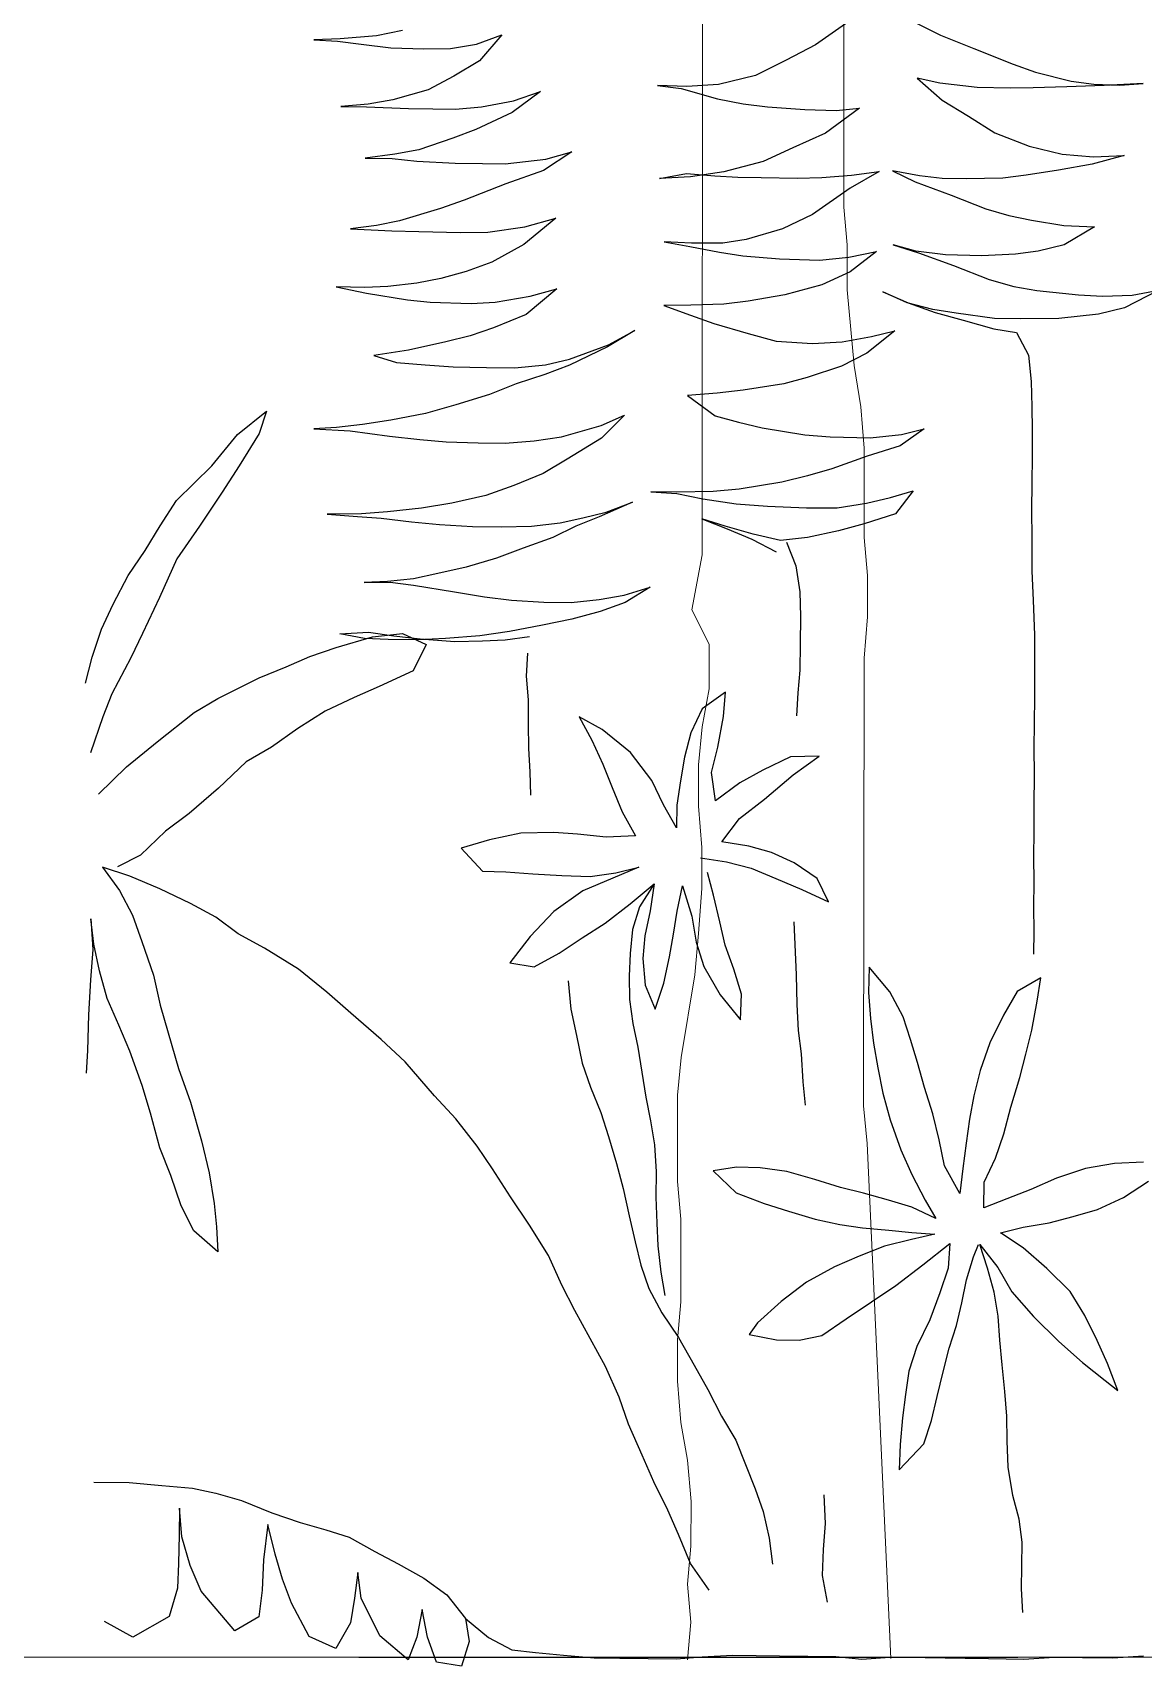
# Model space of a CAD drawing. Header units: metres. Extents: x -58 to 722, y -1100 to 345.
# Drawn here: x 240.898 to 241.2141, y -500.688 to -500.2228 of the extents above; entities that cross this region are included whole.
import ezdxf

# ---------------------------------------------------------------- set-up
doc = ezdxf.new("R2010")
doc.units = ezdxf.units.M
doc.header["$MEASUREMENT"] = 0
doc.linetypes.add('HIDDEN2', pattern=[0.1875, 0.125, -0.0625])
doc.layers.add('FSR_ARQ_005VEGETACION', color=64, linetype='Continuous')
doc.layers.add('FSR_ARQ_007PROYECCIONES', color=200, linetype='HIDDEN2')
doc.layers.add('FSR_ARQ_006ARBOLES', color=74, linetype='Continuous', lineweight=0)
doc.layers.add('muro bajo', color=33, linetype='Continuous', lineweight=9)

# ---------------------------------------------------------------- blocks, each defined once
blk = doc.blocks.new('arbustos 01')
at = {"layer": 'FSR_ARQ_005VEGETACION', "color": 103}
for p, q in [((189.04149, -31.5664), (189.03096, -31.57378)), ((189.0598, -31.56528), (189.0705, -31.57073)), ((188.88069, -31.57191), (188.87231, -31.57214)), ((188.87231, -31.57214), (188.87983, -31.57258)), ((188.87983, -31.57258), (188.88734, -31.57354)), ((188.89216, -31.57087), (188.88069, -31.57191)), ((188.88734, -31.57354), (188.89673, -31.57469)), ((188.90039, -31.56927), (188.89216, -31.57087)), ((188.91553, -31.57495), (188.92376, -31.57352)), ((188.92376, -31.57352), (188.93184, -31.57055)), ((188.93184, -31.57055), (188.92471, -31.57884)), ((189.03096, -31.57378), (189.02166, -31.57861)), ((189.0705, -31.57073), (189.08104, -31.57497)), ((188.89673, -31.57469), (188.90715, -31.57501)), ((188.90715, -31.57501), (188.91553, -31.57495)), ((188.92471, -31.57884), (188.91661, -31.58368)), ((189.02166, -31.57861), (189.01202, -31.58344)), ((189.08104, -31.57497), (189.09346, -31.57993)), ((188.91661, -31.58368), (188.90852, -31.58802)), ((189.01202, -31.58344), (189.00036, -31.58636)), ((189.07029, -31.58594), (189.06313, -31.58431)), ((189.06313, -31.58431), (189.07108, -31.59125)), ((189.09346, -31.57993), (189.1006, -31.58242)), ((189.1006, -31.58242), (189.11185, -31.58531)), ((188.90852, -31.58802), (188.89736, -31.59112)), ((188.94407, -31.5885), (188.93509, -31.59522)), ((188.93549, -31.59146), (188.94407, -31.5885)), ((188.99026, -31.58691), (188.98103, -31.58661)), ((188.98103, -31.58661), (188.98854, -31.58757)), ((188.98854, -31.58757), (188.99995, -31.5908)), ((189.00036, -31.58636), (188.99026, -31.58691)), ((189.08207, -31.5873), (189.07029, -31.58594)), ((189.0925, -31.58744), (189.08207, -31.5873)), ((189.09985, -31.58737), (189.0925, -31.58744)), ((189.11046, -31.587), (189.09985, -31.58737)), ((189.12226, -31.58665), (189.11046, -31.587)), ((189.11185, -31.58531), (189.11902, -31.58626)), ((189.11902, -31.58626), (189.12722, -31.58654)), ((189.13458, -31.58596), (189.12226, -31.58665)), ((189.12722, -31.58654), (189.13458, -31.58596)), ((188.88948, -31.59255), (188.88092, -31.59329)), ((188.88092, -31.59329), (188.88895, -31.5934)), ((188.88895, -31.5934), (188.90228, -31.59392)), ((188.89736, -31.59112), (188.88948, -31.59255)), ((188.90228, -31.59392), (188.90997, -31.59402)), ((188.90997, -31.59402), (188.91715, -31.59412)), ((188.91715, -31.59412), (188.92537, -31.59338)), ((188.92537, -31.59338), (188.93549, -31.59146)), ((188.99995, -31.5908), (189.00814, -31.59245)), ((189.00814, -31.59245), (189.01582, -31.59341)), ((189.01582, -31.59341), (189.02761, -31.59425)), ((189.02761, -31.59425), (189.03752, -31.59456)), ((189.04488, -31.5938), (189.03417, -31.6017)), ((189.03752, -31.59456), (189.04488, -31.5938)), ((189.07108, -31.59125), (189.07939, -31.59632)), ((188.93509, -31.59522), (188.92356, -31.60054)), ((189.07939, -31.59632), (189.08769, -31.60157)), ((188.91634, -31.60334), (188.90552, -31.60696)), ((188.92356, -31.60054), (188.91634, -31.60334)), ((189.03417, -31.6017), (189.02385, -31.60634)), ((189.08769, -31.60157), (189.09858, -31.60582)), ((188.89798, -31.60839), (188.88856, -31.60963)), ((188.88856, -31.60963), (188.89711, -31.60975)), ((188.89711, -31.60975), (188.90496, -31.61054)), ((188.90552, -31.60696), (188.89798, -31.60839)), ((188.93282, -31.61143), (188.94566, -31.6099)), ((188.9539, -31.60762), (188.94493, -31.61348)), ((188.94566, -31.6099), (188.9539, -31.60762)), ((189.02385, -31.60634), (189.01439, -31.61066)), ((189.09858, -31.60582), (189.10897, -31.60835)), ((189.10897, -31.60835), (189.11888, -31.60917)), ((189.12863, -31.60879), (189.1185, -31.61156)), ((189.11888, -31.60917), (189.12863, -31.60879)), ((188.90496, -31.61054), (188.91709, -31.61122)), ((188.91709, -31.61122), (188.92564, -31.61134)), ((188.92564, -31.61134), (188.93282, -31.61143)), ((188.94493, -31.61348), (188.93308, -31.61776)), ((188.98166, -31.61603), (188.99023, -31.61443)), ((188.99023, -31.61443), (188.99911, -31.61524)), ((189.00203, -31.61391), (188.99141, -31.61548)), ((188.99911, -31.61524), (189.00646, -31.61568)), ((189.01439, -31.61066), (189.00203, -31.61391)), ((189.03296, -31.6157), (189.04237, -31.61497)), ((189.05111, -31.61389), (189.04197, -31.61907)), ((189.04237, -31.61497), (189.05111, -31.61389)), ((189.06391, -31.61526), (189.05538, -31.61361)), ((189.05538, -31.61361), (189.06252, -31.61713)), ((189.07108, -31.61605), (189.06391, -31.61526)), ((189.0976, -31.61504), (189.09023, -31.61596)), ((189.10788, -31.61347), (189.0976, -31.61504)), ((189.1185, -31.61156), (189.10788, -31.61347)), ((188.93308, -31.61776), (188.91984, -31.62288)), ((188.99141, -31.61548), (188.98166, -31.61603)), ((189.00646, -31.61568), (189.01381, -31.61578)), ((189.01381, -31.61578), (189.02526, -31.61594)), ((189.02526, -31.61594), (189.03296, -31.6157)), ((189.04197, -31.61907), (189.03006, -31.62746)), ((189.06252, -31.61713), (189.07392, -31.62138)), ((189.0786, -31.61615), (189.07108, -31.61605)), ((189.09023, -31.61596), (189.0786, -31.61615)), ((188.91245, -31.62552), (188.89941, -31.62944)), ((188.91984, -31.62288), (188.91245, -31.62552)), ((189.07392, -31.62138), (189.0848, -31.62564)), ((189.0848, -31.62564), (189.09212, -31.62779)), ((188.8922, -31.63089), (188.88398, -31.63197)), ((188.89941, -31.62944), (188.8922, -31.63089)), ((188.94883, -31.62858), (188.9388, -31.63699)), ((188.93905, -31.63135), (188.94883, -31.62858)), ((189.03006, -31.62746), (189.0206, -31.63195)), ((189.09212, -31.62779), (189.09929, -31.62925)), ((189.09929, -31.62925), (189.10952, -31.63093)), ((189.10952, -31.63093), (189.11926, -31.6314)), ((188.88398, -31.63197), (188.89697, -31.63266)), ((188.89697, -31.63266), (188.90552, -31.63278)), ((188.90552, -31.63278), (188.91868, -31.63313)), ((188.91868, -31.63313), (188.9274, -31.63307)), ((188.9274, -31.63307), (188.93905, -31.63135)), ((188.99181, -31.63651), (188.9831, -31.63605)), ((188.9831, -31.63605), (188.99128, -31.63753)), ((189.00909, -31.63538), (189.00173, -31.63648)), ((189.0206, -31.63195), (189.00909, -31.63538)), ((189.11926, -31.6314), (189.10961, -31.63709)), ((188.9388, -31.63699), (188.92864, -31.64249)), ((188.99128, -31.63753), (189.00066, -31.63937)), ((189.00173, -31.63648), (188.99181, -31.63651)), ((189.00066, -31.63937), (189.008, -31.64049)), ((189.008, -31.64049), (189.01961, -31.64151)), ((189.03226, -31.64185), (189.04151, -31.64095)), ((189.04151, -31.64095), (189.05025, -31.63919)), ((189.05025, -31.63919), (189.04196, -31.64557)), ((189.06273, -31.63901), (189.05558, -31.63704)), ((189.05558, -31.63704), (189.06358, -31.63954)), ((189.07212, -31.64017), (189.06273, -31.63901)), ((189.06358, -31.63954), (189.07464, -31.64362)), ((189.08357, -31.64049), (189.07212, -31.64017)), ((189.09418, -31.63995), (189.08357, -31.64049)), ((189.10138, -31.63903), (189.09418, -31.63995)), ((189.10961, -31.63709), (189.10138, -31.63903)), ((188.92056, -31.64546), (188.91249, -31.64775)), ((188.92864, -31.64249), (188.92056, -31.64546)), ((189.01961, -31.64151), (189.03226, -31.64185)), ((189.04196, -31.64557), (189.03301, -31.64973)), ((189.07464, -31.64362), (189.08586, -31.64805)), ((188.88852, -31.6505), (188.87946, -31.65038)), ((188.87946, -31.65038), (188.88901, -31.65239)), ((188.8957, -31.65025), (188.88852, -31.6505)), ((188.90495, -31.64918), (188.8957, -31.65025)), ((188.91249, -31.64775), (188.90495, -31.64918)), ((188.94921, -31.65098), (188.93953, -31.65906)), ((188.9408, -31.65326), (188.94921, -31.65098)), ((189.03301, -31.64973), (189.02134, -31.65282)), ((189.08586, -31.64805), (189.0937, -31.65021)), ((189.0937, -31.65021), (189.10103, -31.6515)), ((189.10103, -31.6515), (189.11418, -31.65288)), ((189.13951, -31.65134), (189.12866, -31.65701)), ((189.13111, -31.65294), (189.13951, -31.65134)), ((188.88901, -31.65239), (188.90197, -31.65444)), ((188.90197, -31.65444), (188.90914, -31.65522)), ((188.90914, -31.65522), (188.92213, -31.65557)), ((188.92213, -31.65557), (188.92966, -31.65516)), ((188.92966, -31.65516), (188.9408, -31.65326)), ((188.99154, -31.65617), (188.98299, -31.65623)), ((188.98299, -31.65623), (188.9915, -31.65925)), ((189.00198, -31.6558), (188.99154, -31.65617)), ((189.00968, -31.65488), (189.00198, -31.6558)), ((189.02134, -31.65282), (189.00968, -31.65488)), ((189.05995, -31.65539), (189.0523, -31.65187)), ((189.0523, -31.65187), (189.06029, -31.6554)), ((189.06812, -31.65755), (189.05995, -31.65539)), ((189.06029, -31.6554), (189.0688, -31.65842)), ((189.11418, -31.65288), (189.1217, -31.65332)), ((189.1217, -31.65332), (189.13111, -31.65294)), ((188.93953, -31.65906), (188.92921, -31.66336)), ((188.9915, -31.65925), (188.99882, -31.66191)), ((188.99882, -31.66191), (189.00972, -31.66514)), ((189.07546, -31.65868), (189.06812, -31.65755)), ((189.0688, -31.65842), (189.07765, -31.66093)), ((189.08758, -31.66038), (189.07546, -31.65868)), ((189.07765, -31.66093), (189.08736, -31.66363)), ((189.09595, -31.6605), (189.08758, -31.66038)), ((189.10793, -31.66032), (189.09595, -31.6605)), ((189.12043, -31.65895), (189.10793, -31.66032)), ((189.12866, -31.65701), (189.12043, -31.65895)), ((188.92182, -31.66583), (188.9141, -31.66777)), ((188.92921, -31.66336), (188.92182, -31.66583)), ((188.97382, -31.66414), (188.9652, -31.66932)), ((188.96556, -31.66864), (188.97382, -31.66414)), ((189.00972, -31.66514), (189.01858, -31.66748)), ((189.03943, -31.66777), (189.04869, -31.66601)), ((189.05606, -31.66423), (189.04725, -31.67129)), ((189.04869, -31.66601), (189.05606, -31.66423)), ((189.08736, -31.66363), (189.09453, -31.66475)), ((189.09453, -31.66475), (189.09836, -31.67199)), ((188.90227, -31.67035), (188.8913, -31.67208)), ((188.8913, -31.67208), (188.89846, -31.67423)), ((188.9141, -31.66777), (188.90227, -31.67035)), ((188.9652, -31.66932), (188.95316, -31.67514)), ((188.95318, -31.67326), (188.96556, -31.66864)), ((189.01858, -31.66748), (189.03002, -31.66832)), ((189.03002, -31.66832), (189.03943, -31.66777)), ((189.04725, -31.67129), (189.03916, -31.67546)), ((189.09836, -31.67199), (189.09916, -31.68029)), ((188.89846, -31.67423), (188.90751, -31.67504)), ((188.90751, -31.67504), (188.91639, -31.67567)), ((188.91639, -31.67567), (188.92699, -31.67581)), ((188.92699, -31.67581), (188.93588, -31.67593)), ((188.93588, -31.67593), (188.94564, -31.67504)), ((188.95316, -31.67514), (188.94542, -31.67812)), ((188.94564, -31.67504), (188.95318, -31.67326)), ((189.03916, -31.67546), (189.02834, -31.67907)), ((188.93632, -31.68107), (188.9279, -31.68437)), ((188.94542, -31.67812), (188.93632, -31.68107)), ((189.02096, -31.68102), (189.00811, -31.68307)), ((189.02834, -31.67907), (189.02096, -31.68102)), ((189.09916, -31.68029), (189.0994, -31.68827)), ((188.91725, -31.68765), (188.90764, -31.69043)), ((188.9279, -31.68437), (188.91725, -31.68765)), ((188.99989, -31.68398), (188.99047, -31.68471)), ((188.99047, -31.68471), (188.99928, -31.69116)), ((189.00811, -31.68307), (188.99989, -31.68398)), ((188.84822, -31.69704), (188.85738, -31.68964)), ((188.85738, -31.68964), (188.85506, -31.69679)), ((188.89667, -31.6925), (188.88776, -31.69392)), ((188.90764, -31.69043), (188.89667, -31.6925)), ((188.96316, -31.69426), (188.97055, -31.69094)), ((188.97055, -31.69094), (188.96327, -31.69819)), ((188.99928, -31.69116), (189.0066, -31.69314)), ((189.0994, -31.68827), (189.09948, -31.69554)), ((188.95063, -31.69785), (188.96316, -31.69426)), ((189.0066, -31.69314), (189.0141, -31.69495)), ((189.0141, -31.69495), (189.02758, -31.69718)), ((189.02758, -31.69718), (189.0356, -31.69781)), ((189.0356, -31.69781), (189.04825, -31.69815)), ((189.04825, -31.69815), (189.05818, -31.69709)), ((189.06539, -31.6953), (189.05779, -31.70067)), ((189.05818, -31.69709), (189.06539, -31.6953)), ((189.09948, -31.69554), (189.09954, -31.70388)), ((188.96327, -31.69819), (188.95241, -31.70488)), ((189.05779, -31.70067), (189.04732, -31.70395)), ((189.03615, -31.7079), (189.02843, -31.71019)), ((189.04732, -31.70395), (189.03615, -31.7079)), ((189.09954, -31.70388), (189.09943, -31.71256)), ((189.02036, -31.71213), (189.00683, -31.71434)), ((189.02843, -31.71019), (189.02036, -31.71213)), ((189.09943, -31.71256), (189.09931, -31.7209)), ((188.97309, -31.7185), (188.96259, -31.72315)), ((188.96484, -31.72164), (188.97309, -31.7185)), ((188.98715, -31.71527), (188.97894, -31.71516)), ((188.97894, -31.71516), (188.98714, -31.71578)), ((188.98714, -31.71578), (188.99533, -31.71743)), ((188.99861, -31.71509), (188.98715, -31.71527)), ((188.99533, -31.71743), (189.00591, -31.71895)), ((189.00683, -31.71434), (188.99861, -31.71509)), ((189.03786, -31.72024), (189.04712, -31.71882)), ((189.04712, -31.71882), (189.05466, -31.71704)), ((189.05466, -31.71704), (189.06187, -31.71492)), ((189.06187, -31.71492), (189.0563, -31.7222)), ((188.95026, -31.72503), (188.95746, -31.72342)), ((188.96259, -31.72315), (188.9552, -31.72612)), ((188.95746, -31.72342), (188.96484, -31.72164)), ((189.00239, -31.72608), (188.99507, -31.72376)), ((188.99507, -31.72376), (189.00306, -31.72694)), ((189.00591, -31.71895), (189.01581, -31.71976)), ((189.01581, -31.71976), (189.02812, -31.72027)), ((189.02812, -31.72027), (189.03786, -31.72024)), ((189.0563, -31.7222), (189.04634, -31.72531)), ((189.09931, -31.7209), (189.09937, -31.72994)), ((189.01125, -31.72859), (189.00239, -31.72608)), ((189.00306, -31.72694), (189.01089, -31.73013)), ((189.01994, -31.73059), (189.01125, -31.72859)), ((189.03828, -31.72759), (189.0285, -31.72968)), ((189.04634, -31.72531), (189.03828, -31.72759)), ((189.0285, -31.72968), (189.01994, -31.73059))]:
    blk.add_line(p, q, dxfattribs=at)
at = {"layer": 'FSR_ARQ_005VEGETACION', "color": 104}
for p, q in [((188.84005, -31.70702), (188.84822, -31.69704)), ((188.85506, -31.69679), (188.84877, -31.70696)), ((188.87954, -31.69483), (188.87235, -31.69525)), ((188.87235, -31.69525), (188.8838, -31.69592)), ((188.88776, -31.69392), (188.87954, -31.69483)), ((188.8838, -31.69592), (188.89626, -31.69762)), ((188.89626, -31.69762), (188.90582, -31.69861)), ((188.94206, -31.6991), (188.95063, -31.69785)), ((188.90582, -31.69861), (188.91419, -31.69941)), ((188.91419, -31.69941), (188.92427, -31.69971)), ((188.92427, -31.69971), (188.93282, -31.69983)), ((188.93282, -31.69983), (188.94206, -31.6991)), ((188.82896, -31.71798), (188.84005, -31.70702)), ((188.84877, -31.70696), (188.84335, -31.71527)), ((188.95241, -31.70488), (188.94483, -31.7094)), ((188.93554, -31.7132), (188.92678, -31.71633)), ((188.94483, -31.7094), (188.93554, -31.7132)), ((188.82372, -31.72595), (188.82896, -31.71798)), ((188.84335, -31.71527), (188.8362, -31.72612)), ((188.91597, -31.71875), (188.90638, -31.72033)), ((188.92678, -31.71633), (188.91597, -31.71875)), ((188.88737, -31.72212), (188.8766, -31.72232)), ((188.8766, -31.72232), (188.88617, -31.72296)), ((188.88617, -31.72296), (188.89368, -31.72358)), ((188.89559, -31.72155), (188.88737, -31.72212)), ((188.89368, -31.72358), (188.90324, -31.72473)), ((188.90638, -31.72033), (188.89559, -31.72155)), ((188.819, -31.73375), (188.82372, -31.72595)), ((188.8362, -31.72612), (188.82905, -31.73645)), ((188.90324, -31.72473), (188.91212, -31.72554)), ((188.91212, -31.72554), (188.92254, -31.72619)), ((188.92254, -31.72619), (188.9316, -31.72632)), ((188.9316, -31.72632), (188.94118, -31.7261)), ((188.94118, -31.7261), (188.95026, -31.72503)), ((188.9552, -31.72612), (188.94797, -31.72962)), ((188.81359, -31.74171), (188.819, -31.73375)), ((188.93852, -31.73308), (188.9301, -31.73621)), ((188.94797, -31.72962), (188.93852, -31.73308)), ((189.01089, -31.73013), (189.01853, -31.73416)), ((189.02177, -31.73118), (189.02479, -31.73859)), ((189.09937, -31.72994), (189.09941, -31.74022)), ((188.82905, -31.73645), (188.82358, -31.74868)), ((188.92049, -31.73899), (188.91157, -31.74109)), ((188.9301, -31.73621), (188.92049, -31.73899)), ((189.02479, -31.73859), (189.02605, -31.74682)), ((188.80885, -31.75071), (188.81359, -31.74171)), ((188.89563, -31.74361), (188.88828, -31.74385)), ((188.88828, -31.74385), (188.89648, -31.74379)), ((188.90385, -31.74269), (188.89563, -31.74361)), ((188.89648, -31.74379), (188.90382, -31.74475)), ((188.91157, -31.74109), (188.90385, -31.74269)), ((189.09941, -31.74022), (189.09981, -31.74963)), ((188.82358, -31.74868), (188.81813, -31.76007)), ((188.90382, -31.74475), (188.91679, -31.7468)), ((188.91679, -31.7468), (188.92634, -31.74847)), ((188.92634, -31.74847), (188.93488, -31.74944)), ((188.93488, -31.74944), (188.94513, -31.75009)), ((188.95368, -31.75021), (188.96258, -31.74931)), ((188.96258, -31.74931), (188.97046, -31.74787)), ((188.97046, -31.74787), (188.9787, -31.74542)), ((188.9787, -31.74542), (188.97077, -31.75027)), ((189.02605, -31.74682), (189.02628, -31.75469)), ((189.09981, -31.74963), (189.10019, -31.76045)), ((188.80515, -31.75869), (188.80885, -31.75071)), ((188.94513, -31.75009), (188.95368, -31.75021)), ((188.96287, -31.75307), (188.95395, -31.75551)), ((188.97077, -31.75027), (188.96287, -31.75307)), ((189.02628, -31.75469), (189.02616, -31.7634)), ((188.80229, -31.76755), (188.80515, -31.75869)), ((188.81813, -31.76007), (188.81443, -31.76771)), ((188.88053, -31.76016), (188.8896, -31.7596)), ((188.88838, -31.76163), (188.88053, -31.76016)), ((188.8896, -31.7596), (188.89762, -31.76073)), ((188.89095, -31.76105), (188.90037, -31.75999)), ((188.90037, -31.75999), (188.90784, -31.76351)), ((188.93423, -31.75935), (188.92481, -31.76076)), ((188.94469, -31.75744), (188.93423, -31.75935)), ((188.95395, -31.75551), (188.94469, -31.75744)), ((188.87103, -31.76728), (188.87945, -31.76449)), ((188.87945, -31.76449), (188.89095, -31.76105)), ((188.8959, -31.76191), (188.88838, -31.76163)), ((188.90547, -31.76204), (188.8959, -31.76191)), ((188.89762, -31.76073), (188.90599, -31.7617)), ((188.90784, -31.76351), (188.9038, -31.77183)), ((188.91402, -31.76164), (188.90547, -31.76204)), ((188.90599, -31.7617), (188.91692, -31.76254)), ((188.92481, -31.76076), (188.91402, -31.76164)), ((188.91692, -31.76254), (188.92564, -31.76231)), ((188.92564, -31.76231), (188.93283, -31.76207)), ((188.93283, -31.76207), (188.94054, -31.76098)), ((189.02616, -31.7634), (189.02605, -31.77161)), ((189.10019, -31.76045), (189.10026, -31.76896)), ((188.80013, -31.77572), (188.80229, -31.76755)), ((188.81443, -31.76771), (188.80846, -31.77908)), ((188.86363, -31.7706), (188.87103, -31.76728)), ((188.93994, -31.76625), (188.93951, -31.77351)), ((189.10026, -31.76896), (189.10028, -31.77995)), ((188.84196, -31.78057), (188.85504, -31.77407)), ((188.85504, -31.77407), (188.86363, -31.7706)), ((188.9038, -31.77183), (188.89296, -31.77681)), ((188.93951, -31.77351), (188.94009, -31.78104)), ((189.02605, -31.77161), (189.02544, -31.77878)), ((188.80846, -31.77908), (188.80563, -31.7864)), ((188.83454, -31.78508), (188.84196, -31.78057)), ((188.88505, -31.7803), (188.87593, -31.78462)), ((188.89296, -31.77681), (188.88505, -31.7803)), ((189.00253, -31.77864), (188.99511, -31.78384)), ((189.00192, -31.78633), (189.00253, -31.77864)), ((189.02544, -31.77878), (189.025, -31.78613)), ((189.10028, -31.77995), (189.10017, -31.78864)), ((188.82279, -31.79433), (188.83454, -31.78508)), ((188.87593, -31.78462), (188.8673, -31.79014)), ((188.94009, -31.78104), (188.94016, -31.78857)), ((188.99511, -31.78384), (188.99159, -31.79149)), ((188.80563, -31.7864), (188.80171, -31.7978)), ((188.8673, -31.79014), (188.85901, -31.79601)), ((188.94016, -31.78857), (188.94023, -31.79643)), ((188.96356, -31.79042), (188.95626, -31.78639)), ((188.95626, -31.78639), (188.96027, -31.7938)), ((188.97252, -31.79773), (188.96356, -31.79042)), ((189.00007, -31.79605), (189.00192, -31.78633)), ((189.10017, -31.78864), (189.10006, -31.79626)), ((188.81311, -31.80223), (188.82279, -31.79433)), ((188.85901, -31.79601), (188.85091, -31.80069)), ((188.96027, -31.7938), (188.96375, -31.80137)), ((188.99159, -31.79149), (188.9896, -31.79916)), ((188.99808, -31.80406), (189.00007, -31.79605)), ((189.10006, -31.79626), (189.10012, -31.80477)), ((188.85091, -31.80069), (188.84225, -31.80895)), ((188.94023, -31.79643), (188.94064, -31.80379)), ((188.96375, -31.80137), (188.96673, -31.80876)), ((188.97924, -31.80654), (188.97252, -31.79773)), ((188.9896, -31.79916), (188.9883, -31.80666)), ((189.02311, -31.7991), (189.01434, -31.80325)), ((189.03218, -31.79888), (189.02311, -31.7991)), ((189.02389, -31.80475), (189.03218, -31.79888)), ((188.80427, -31.81083), (188.81311, -31.80223)), ((188.94064, -31.80379), (188.94088, -31.81115)), ((188.9829, -31.81428), (188.97924, -31.80654)), ((188.9883, -31.80666), (188.98717, -31.81434)), ((188.99933, -31.81297), (188.99808, -31.80406)), ((189.01434, -31.80325), (189.0071, -31.80726)), ((189.0149, -31.81249), (189.02389, -31.80475)), ((189.10012, -31.80477), (189.09999, -31.81434)), ((188.84225, -31.80895), (188.83291, -31.81703)), ((188.96673, -31.80876), (188.96987, -31.8165)), ((189.0071, -31.80726), (188.99933, -31.81297)), ((188.83291, -31.81703), (188.82548, -31.82257)), ((188.96987, -31.8165), (188.97405, -31.82408)), ((188.98708, -31.82152), (188.9829, -31.81428)), ((188.98717, -31.81434), (188.98708, -31.82152)), ((189.00695, -31.81854), (189.0149, -31.81249)), ((189.09999, -31.81434), (189.10006, -31.82268)), ((189.00138, -31.82599), (189.00695, -31.81854)), ((188.82548, -31.82257), (188.81752, -31.83016)), ((188.92786, -31.82533), (188.91894, -31.82795)), ((188.93781, -31.82324), (188.92786, -31.82533)), ((188.94824, -31.82304), (188.93781, -31.82324)), ((188.95576, -31.82349), (188.94824, -31.82304)), ((188.96481, -31.82447), (188.95576, -31.82349)), ((188.97405, -31.82408), (188.96481, -31.82447)), ((189.00991, -31.8273), (189.00138, -31.82599)), ((189.01706, -31.82928), (189.00991, -31.8273)), ((189.10006, -31.82268), (189.09995, -31.83065)), ((188.81752, -31.83016), (188.81028, -31.83382)), ((188.91894, -31.82795), (188.92568, -31.83522)), ((188.99464, -31.83103), (189.00283, -31.83233)), ((189.00283, -31.83233), (189.01067, -31.83432)), ((189.0242, -31.83262), (189.01706, -31.82928)), ((189.09995, -31.83065), (189.10002, -31.83863)), ((188.81418, -31.83678), (188.8055, -31.83393)), ((188.8055, -31.83393), (188.81087, -31.84135)), ((188.8237, -31.84084), (188.81418, -31.83678)), ((188.92568, -31.83522), (188.93303, -31.83549)), ((188.93303, -31.83549), (188.94157, -31.83612)), ((188.94157, -31.83612), (188.95079, -31.83659)), ((188.95079, -31.83659), (188.95968, -31.83688)), ((188.96685, -31.83749), (188.9574, -31.84146)), ((188.95968, -31.83688), (188.9679, -31.83579)), ((188.97511, -31.83401), (188.96685, -31.83749)), ((188.9679, -31.83579), (188.97511, -31.83401)), ((188.99875, -31.84288), (188.9968, -31.83567)), ((189.01067, -31.83432), (189.01849, -31.83751)), ((189.01849, -31.83751), (189.02665, -31.84104)), ((189.03148, -31.83751), (189.0242, -31.83262)), ((189.03515, -31.84491), (189.03148, -31.83751)), ((188.81087, -31.84135), (188.81504, -31.84911)), ((188.83338, -31.84542), (188.8237, -31.84084)), ((188.9574, -31.84146), (188.94824, -31.84801)), ((188.97239, -31.8456), (188.98, -31.83921)), ((188.98, -31.83921), (188.97528, -31.84649)), ((188.98, -31.83921), (188.97868, -31.84774)), ((188.98723, -31.84785), (188.98888, -31.83984)), ((188.98888, -31.83984), (188.99183, -31.84945)), ((189.00069, -31.85128), (188.99875, -31.84288)), ((189.02665, -31.84104), (189.03515, -31.84491)), ((189.10002, -31.83863), (189.09991, -31.84661)), ((188.84136, -31.8498), (188.83338, -31.84542)), ((188.94824, -31.84801), (188.94078, -31.85594)), ((188.96444, -31.85165), (188.97239, -31.8456)), ((188.97528, -31.84649), (188.97313, -31.85365)), ((188.97868, -31.84774), (188.97704, -31.85575)), ((188.98611, -31.85519), (188.98723, -31.84785)), ((189.09991, -31.84661), (189.09998, -31.85424)), ((188.80277, -31.85834), (188.80185, -31.85029)), ((188.80185, -31.85029), (188.80241, -31.86005)), ((188.81504, -31.84911), (188.818, -31.85752)), ((188.84847, -31.85503), (188.84136, -31.8498)), ((188.95719, -31.85634), (188.96444, -31.85165)), ((188.99183, -31.84945), (188.99325, -31.85768)), ((189.00247, -31.85866), (189.00069, -31.85128)), ((189.02412, -31.85126), (189.02491, -31.86803)), ((188.80454, -31.86674), (188.80277, -31.85834)), ((188.818, -31.85752), (188.82162, -31.86817)), ((188.85678, -31.85959), (188.84847, -31.85503)), ((188.94078, -31.85594), (188.93435, -31.86423)), ((188.94995, -31.8612), (188.95719, -31.85634)), ((188.97313, -31.85365), (188.97234, -31.86133)), ((188.97704, -31.85575), (188.97643, -31.86292)), ((188.98481, -31.86235), (188.98611, -31.85519)), ((188.99325, -31.85768), (188.99571, -31.86541)), ((189.09998, -31.85424), (189.09989, -31.8615)), ((188.80241, -31.86005), (188.80176, -31.86961)), ((188.86747, -31.86623), (188.85678, -31.85959)), ((188.94202, -31.86553), (188.94995, -31.8612)), ((188.97234, -31.86133), (188.97207, -31.86851)), ((188.97643, -31.86292), (188.97717, -31.87131)), ((188.98299, -31.87071), (188.98481, -31.86235)), ((189.00511, -31.86622), (189.00247, -31.85866)), ((188.80698, -31.8755), (188.80454, -31.86674)), ((188.82162, -31.86817), (188.82371, -31.87761)), ((188.87643, -31.87353), (188.86747, -31.86623)), ((188.93435, -31.86423), (188.94202, -31.86553)), ((188.97207, -31.86851), (188.97215, -31.87586)), ((188.99571, -31.86541), (189.00089, -31.87437)), ((189.00756, -31.87412), (189.00511, -31.86622)), ((189.02491, -31.86803), (189.02513, -31.87743)), ((189.048, -31.86556), (189.04771, -31.87362)), ((189.05454, -31.87345), (189.048, -31.86556)), ((188.80176, -31.86961), (188.8011, -31.88072)), ((188.88403, -31.88013), (188.87643, -31.87353)), ((188.95273, -31.86995), (188.95364, -31.87886)), ((188.97717, -31.87131), (188.98031, -31.87888)), ((188.98031, -31.87888), (188.98299, -31.87071)), ((189.04771, -31.87362), (189.04839, -31.88188)), ((189.05869, -31.88131), (189.05454, -31.87345)), ((189.09479, -31.87329), (189.09043, -31.88076)), ((189.1022, -31.86896), (189.09479, -31.87329)), ((189.10113, -31.87639), (189.1022, -31.86896)), ((188.81063, -31.88393), (188.80698, -31.8755)), ((188.82371, -31.87761), (188.82633, -31.88636)), ((188.95364, -31.87886), (188.95541, -31.88726)), ((188.97215, -31.87586), (188.97324, -31.8834)), ((189.00089, -31.87437), (189.00728, -31.88232)), ((189.00728, -31.88232), (189.00756, -31.87412)), ((189.02513, -31.87743), (189.02553, -31.88565)), ((189.09941, -31.8855), (189.10113, -31.87639)), ((188.8011, -31.88072), (188.80077, -31.892)), ((188.81411, -31.89218), (188.81063, -31.88393)), ((188.89367, -31.88847), (188.88403, -31.88013)), ((188.97324, -31.8834), (188.97485, -31.89094)), ((189.04839, -31.88188), (189.04935, -31.88969)), ((189.06098, -31.88852), (189.05869, -31.88131)), ((189.09043, -31.88076), (189.08614, -31.88957)), ((188.82633, -31.88636), (188.82959, -31.89769)), ((188.90126, -31.89559), (188.89367, -31.88847)), ((188.95541, -31.88726), (188.95717, -31.896)), ((189.02553, -31.88565), (189.02646, -31.89301)), ((189.06319, -31.89582), (189.06098, -31.88852)), ((189.09753, -31.89318), (189.09941, -31.8855)), ((188.80077, -31.892), (188.80034, -31.89917)), ((188.81807, -31.90301), (188.81411, -31.89218)), ((188.97485, -31.89094), (188.97611, -31.89883)), ((189.02646, -31.89301), (189.02702, -31.90191)), ((189.04935, -31.88969), (189.05066, -31.89751)), ((189.08614, -31.88957), (189.08301, -31.89831)), ((189.09557, -31.90051), (189.09753, -31.89318)), ((188.82959, -31.89769), (188.83338, -31.90834)), ((188.91052, -31.90631), (188.90126, -31.89559)), ((188.95717, -31.896), (188.9598, -31.90356)), ((188.97611, -31.89883), (188.97737, -31.90671)), ((189.05066, -31.89751), (189.05233, -31.90551)), ((189.06547, -31.90365), (189.06319, -31.89582)), ((189.08301, -31.89831), (189.08104, -31.90635)), ((188.82068, -31.91176), (188.81807, -31.90301)), ((188.9598, -31.90356), (188.96311, -31.91164)), ((189.02702, -31.90191), (189.02777, -31.90927)), ((189.06811, -31.91202), (189.06547, -31.90365)), ((189.09278, -31.90996), (189.09557, -31.90051)), ((188.83338, -31.90834), (188.83681, -31.92053)), ((188.91726, -31.91359), (188.91052, -31.90631)), ((188.97737, -31.90671), (188.97881, -31.91425)), ((189.05233, -31.90551), (189.05461, -31.91388)), ((189.08104, -31.90635), (189.0797, -31.91369)), ((189.09054, -31.91835), (189.09278, -31.90996)), ((188.82361, -31.92274), (188.82068, -31.91176)), ((188.92398, -31.92223), (188.91726, -31.91359)), ((188.96311, -31.91164), (188.96557, -31.9192)), ((188.97881, -31.91425), (188.98007, -31.92179)), ((189.05461, -31.91388), (189.05794, -31.92341)), ((189.07012, -31.92029), (189.06811, -31.91202)), ((189.0797, -31.91369), (189.07862, -31.9213)), ((188.96557, -31.9192), (188.96802, -31.92778)), ((189.07179, -31.92847), (189.07012, -31.92029)), ((189.08795, -31.92603), (189.09054, -31.91835)), ((188.82708, -31.93151), (188.82361, -31.92274)), ((188.83681, -31.92053), (188.83923, -31.93065)), ((188.92884, -31.92947), (188.92398, -31.92223)), ((188.98007, -31.92179), (188.98064, -31.93035)), ((189.05794, -31.92341), (189.06146, -31.93126)), ((189.07862, -31.9213), (189.07763, -31.92935)), ((188.83923, -31.93065), (188.84081, -31.94042)), ((188.93454, -31.93827), (188.92884, -31.92947)), ((188.96802, -31.92778), (188.97014, -31.93568)), ((188.98064, -31.93035), (188.98053, -31.93838)), ((189.006, -31.92891), (188.99863, -31.93005)), ((188.99863, -31.93005), (189.00589, -31.93706)), ((189.01353, -31.9291), (189.006, -31.92891)), ((189.02194, -31.93028), (189.01353, -31.9291)), ((189.03077, -31.93279), (189.02194, -31.93028)), ((189.07663, -31.93723), (189.07179, -31.92847)), ((189.07763, -31.92935), (189.07663, -31.93723)), ((189.0843, -31.93361), (189.08795, -31.92603)), ((189.11637, -31.92934), (189.10719, -31.93241)), ((189.12552, -31.92778), (189.11637, -31.92934)), ((189.13474, -31.92729), (189.12552, -31.92778)), ((188.83037, -31.94113), (188.82708, -31.93151)), ((188.97014, -31.93568), (188.97207, -31.94425)), ((189.03889, -31.93529), (189.03077, -31.93279)), ((189.04614, -31.93717), (189.03889, -31.93529)), ((189.06146, -31.93126), (189.0657, -31.93929)), ((189.08419, -31.94176), (189.0843, -31.93361)), ((189.09908, -31.93593), (189.0915, -31.93893)), ((189.10719, -31.93241), (189.09908, -31.93593)), ((189.12839, -31.93846), (189.13626, -31.93334)), ((188.84081, -31.94042), (188.84157, -31.94778)), ((188.94057, -31.94724), (188.93454, -31.93827)), ((188.98053, -31.93838), (188.98076, -31.94659)), ((189.00589, -31.93706), (189.01471, -31.94037)), ((189.01471, -31.94037), (189.02248, -31.94287)), ((189.05409, -31.93931), (189.04614, -31.93717)), ((189.06141, -31.94154), (189.05409, -31.93931)), ((189.0657, -31.93929), (189.06908, -31.94519)), ((189.0915, -31.93893), (189.08419, -31.94176)), ((189.12018, -31.94234), (189.12839, -31.93846)), ((188.83437, -31.94905), (188.83037, -31.94113)), ((188.97207, -31.94425), (188.97401, -31.95249)), ((189.02248, -31.94287), (189.03087, -31.94538)), ((189.03087, -31.94538), (189.03864, -31.94708)), ((189.06908, -31.94519), (189.06141, -31.94154)), ((189.10487, -31.94656), (189.11252, -31.94454)), ((189.11252, -31.94454), (189.12018, -31.94234)), ((188.84197, -31.95565), (188.83437, -31.94905)), ((188.84157, -31.94778), (188.84197, -31.95565)), ((188.9466, -31.9569), (188.94057, -31.94724)), ((188.98076, -31.94659), (188.98118, -31.95378)), ((189.03864, -31.94708), (189.04581, -31.94807)), ((189.04581, -31.94807), (189.05422, -31.9488)), ((189.05422, -31.9488), (189.06148, -31.94952)), ((189.06874, -31.95015), (189.06136, -31.95182)), ((189.06148, -31.94952), (189.06874, -31.95015)), ((189.08949, -31.94963), (189.0967, -31.94787)), ((189.09661, -31.95443), (189.08949, -31.94963)), ((189.0967, -31.94787), (189.10487, -31.94656)), ((188.97401, -31.95249), (188.97579, -31.95986)), ((188.98118, -31.95378), (188.98209, -31.96217)), ((189.05282, -31.95392), (189.0448, -31.95709)), ((189.06136, -31.95182), (189.05282, -31.95392)), ((189.06498, -31.95985), (189.07349, -31.95305)), ((189.07349, -31.95305), (189.07294, -31.96085)), ((189.08097, -31.95732), (189.08253, -31.95335)), ((189.08535, -31.96084), (189.08297, -31.95336)), ((189.08297, -31.95336), (189.08864, -31.96062)), ((189.10415, -31.961), (189.09661, -31.95443)), ((188.95074, -31.96619), (188.9466, -31.9569)), ((188.97579, -31.95986), (188.97826, -31.96725)), ((189.03704, -31.96045), (189.02811, -31.96529)), ((189.0448, -31.95709), (189.03704, -31.96045)), ((189.05638, -31.96638), (189.06498, -31.95985)), ((189.07294, -31.96085), (189.07035, -31.9687)), ((189.07874, -31.96456), (189.08097, -31.95732)), ((189.08747, -31.96849), (189.08535, -31.96084)), ((189.08864, -31.96062), (189.09305, -31.9683)), ((189.11149, -31.96828), (189.10415, -31.961)), ((188.95491, -31.97428), (188.95074, -31.96619)), ((188.98209, -31.96217), (188.98336, -31.96954)), ((189.02811, -31.96529), (189.02014, -31.97139)), ((189.04868, -31.97151), (189.05638, -31.96638)), ((189.07723, -31.97181), (189.07874, -31.96456)), ((188.97826, -31.96725), (188.98243, -31.975)), ((189.02014, -31.97139), (189.01269, -31.97811)), ((189.04072, -31.9769), (189.04868, -31.97151)), ((189.07035, -31.9687), (189.06714, -31.97717)), ((189.07553, -31.97897), (189.07723, -31.97181)), ((189.08878, -31.97604), (189.08747, -31.96849)), ((189.09305, -31.9683), (189.09995, -31.97619)), ((189.11618, -31.97588), (189.11149, -31.96828)), ((188.95975, -31.98307), (188.95491, -31.97428)), ((188.98243, -31.975), (188.98762, -31.98276)), ((189.03303, -31.98211), (189.04072, -31.9769)), ((189.06714, -31.97717), (189.06303, -31.98562)), ((189.0893, -31.98359), (189.08878, -31.97604)), ((189.09995, -31.97619), (189.10791, -31.9841)), ((189.12006, -31.98374), (189.11618, -31.97588)), ((189.01269, -31.97811), (189.00998, -31.9818)), ((189.00998, -31.9818), (189.01865, -31.98351)), ((189.02582, -31.98361), (189.03303, -31.98211)), ((189.07322, -31.9862), (189.07553, -31.97897)), ((188.96458, -31.99202), (188.95975, -31.98307)), ((188.98762, -31.98276), (188.99263, -31.99155)), ((189.01865, -31.98351), (189.02582, -31.98361)), ((189.06303, -31.98562), (189.06053, -31.99348)), ((189.07134, -31.99371), (189.07322, -31.9862)), ((189.08999, -31.99148), (189.0893, -31.98359)), ((189.10791, -31.9841), (189.11544, -31.99068)), ((189.12333, -31.99105), (189.12006, -31.98374)), ((188.9689, -32.00166), (188.96458, -31.99202)), ((188.99263, -31.99155), (188.99697, -31.9993)), ((189.09085, -31.99992), (189.08999, -31.99148)), ((189.11544, -31.99068), (189.12264, -31.99636)), ((189.12658, -31.99961), (189.12333, -31.99105)), ((189.06053, -31.99348), (189.05946, -32.00082)), ((189.06946, -32.00149), (189.07134, -31.99371)), ((189.12264, -31.99636), (189.12658, -31.99961)), ((188.97186, -32.01025), (188.9689, -32.00166)), ((188.99697, -31.9993), (189.0013, -32.00774)), ((189.05946, -32.00082), (189.05847, -32.00825)), ((189.06768, -32.00909), (189.06946, -32.00149)), ((189.09146, -32.00764), (189.09085, -31.99992)), ((189.0013, -32.00774), (189.00582, -32.01533)), ((189.05847, -32.00825), (189.05773, -32.01667)), ((189.09162, -32.01544), (189.09146, -32.00764)), ((188.97617, -32.02005), (188.97186, -32.01025)), ((189.06527, -32.01641), (189.06768, -32.00909)), ((189.00582, -32.01533), (189.01193, -32.03063)), ((189.05745, -32.02464), (189.06527, -32.01641)), ((189.05773, -32.01667), (189.05745, -32.02464)), ((189.09194, -32.02387), (189.09162, -32.01544)), ((188.97982, -32.02848), (188.97617, -32.02005)), ((188.80281, -32.02856), (188.81395, -32.02871)), ((188.81395, -32.02871), (188.82433, -32.02959)), ((188.98431, -32.03743), (188.97982, -32.02848)), ((189.09342, -32.03275), (189.09194, -32.02387)), ((188.82433, -32.02959), (188.83397, -32.03047)), ((188.83397, -32.03047), (188.84138, -32.03205)), ((188.84138, -32.03205), (188.84951, -32.03439)), ((189.01193, -32.03063), (189.0144, -32.03784)), ((189.03362, -32.03263), (189.03401, -32.0417)), ((189.09536, -32.04032), (189.09342, -32.03275)), ((188.82983, -32.03679), (188.82972, -32.04523)), ((188.83061, -32.04584), (188.82983, -32.03679)), ((188.84951, -32.03439), (188.85911, -32.03823)), ((188.85911, -32.03823), (188.86798, -32.04132)), ((188.98763, -32.04517), (188.98431, -32.03743)), ((189.0144, -32.03784), (189.01634, -32.04624)), ((188.8578, -32.04199), (188.85644, -32.05313)), ((188.86009, -32.05137), (188.8578, -32.04199)), ((188.86798, -32.04132), (188.87612, -32.04366)), ((188.87612, -32.04366), (188.88351, -32.04599)), ((189.03401, -32.0417), (189.03339, -32.0499)), ((189.09632, -32.04751), (189.09536, -32.04032)), ((188.82972, -32.04523), (188.82959, -32.05427)), ((188.8332, -32.05492), (188.83061, -32.04584)), ((188.88351, -32.04599), (188.89161, -32.05055)), ((188.99144, -32.05428), (188.98763, -32.04517)), ((189.01634, -32.04624), (189.01742, -32.05447)), ((189.09622, -32.05513), (189.09632, -32.04751)), ((188.82959, -32.05427), (188.82919, -32.06211)), ((188.85644, -32.05313), (188.85601, -32.06277)), ((188.86239, -32.05924), (188.86009, -32.05137)), ((188.89161, -32.05055), (188.89899, -32.05437)), ((188.89899, -32.05437), (188.90709, -32.05893)), ((188.99731, -32.06274), (188.99144, -32.05428)), ((189.03339, -32.0499), (189.03311, -32.0581)), ((188.83671, -32.06311), (188.8332, -32.05492)), ((188.8653, -32.06682), (188.86239, -32.05924)), ((188.88624, -32.05715), (188.88523, -32.06528)), ((188.88734, -32.06531), (188.88624, -32.05715)), ((188.90709, -32.05893), (188.91445, -32.06423)), ((189.03311, -32.0581), (189.0347, -32.0665)), ((189.09612, -32.06231), (189.09622, -32.05513)), ((188.82919, -32.06211), (188.82665, -32.07112)), ((188.84739, -32.07562), (188.83671, -32.06311)), ((188.85601, -32.06277), (188.85499, -32.0712)), ((188.91445, -32.06423), (188.92029, -32.07173)), ((189.09655, -32.06976), (189.09612, -32.06231)), ((188.87089, -32.07745), (188.8653, -32.06682)), ((188.88523, -32.06528), (188.88391, -32.0731)), ((188.89321, -32.07715), (188.88734, -32.06531)), ((188.90658, -32.06889), (188.90496, -32.07761)), ((188.90827, -32.07765), (188.90658, -32.06889)), ((188.8151, -32.07759), (188.80613, -32.07265)), ((188.82665, -32.07112), (188.8151, -32.07759)), ((188.85499, -32.0712), (188.84739, -32.07562)), ((188.88391, -32.0731), (188.87928, -32.08118)), ((188.92029, -32.07173), (188.92763, -32.07777)), ((188.92029, -32.07173), (188.92152, -32.07904)), ((188.87928, -32.08118), (188.87089, -32.07745)), ((188.90215, -32.08481), (188.89321, -32.07715)), ((188.90496, -32.07761), (188.90215, -32.08481)), ((188.91118, -32.08553), (188.90827, -32.07765)), ((188.92152, -32.07904), (188.919, -32.08684)), ((188.92763, -32.07777), (188.935, -32.08159)), ((188.919, -32.08684), (188.91118, -32.08553)), ((188.935, -32.08159), (188.94242, -32.08243)), ((188.94242, -32.08243), (188.95131, -32.08329)), ((188.95131, -32.08329), (188.96095, -32.08417)), ((188.96095, -32.08417), (188.96912, -32.08428)), ((188.96912, -32.08428), (188.97803, -32.0844)), ((188.97803, -32.0844), (188.98694, -32.08452)), ((188.98694, -32.08452), (188.99511, -32.08389)), ((188.99511, -32.08389), (189.00478, -32.08328)), ((189.00478, -32.08328), (189.0122, -32.08338)), ((189.0122, -32.08338), (189.01962, -32.08348)), ((189.01962, -32.08348), (189.02853, -32.0836)), ((189.02853, -32.0836), (189.03744, -32.08372)), ((189.03744, -32.08372), (189.0456, -32.08457)), ((189.0456, -32.08457), (189.05451, -32.08395)), ((189.05451, -32.08395), (189.06565, -32.0841)), ((189.06565, -32.0841), (189.07827, -32.08427)), ((189.07827, -32.08427), (189.08569, -32.08438)), ((189.08569, -32.08438), (189.09683, -32.08453)), ((189.09683, -32.08453), (189.10649, -32.08392)), ((189.10649, -32.08392), (189.1154, -32.08404)), ((189.1154, -32.08404), (189.12505, -32.08417)), ((189.12505, -32.08417), (189.13471, -32.08356))]:
    blk.add_line(p, q, dxfattribs=at)
blk = doc.blocks.new('arboles fsr 01')
at = {"layer": 'FSR_ARQ_006ARBOLES', "color": 35}
for points in [[(186.41363, -36.75155), (186.41435, -36.74369), (186.41364, -36.73582), (186.41437, -36.72795), (186.41438, -36.71866), (186.41367, -36.71007), (186.41225, -36.7022), (186.41154, -36.69362), (186.41155, -36.68504), (186.41227, -36.67717), (186.41228, -36.66001), (186.41158, -36.65214), (186.41159, -36.63426), (186.41231, -36.62639), (186.41519, -36.60923), (186.41591, -36.60065), (186.41664, -36.59135), (186.41665, -36.58277), (186.41594, -36.57419), (186.41595, -36.5656), (186.41667, -36.55774), (186.41811, -36.54987), (186.41811, -36.54057), (186.41455, -36.53342), (186.4167, -36.52198), (186.41683, -36.27354)], [(186.44611, -36.32649), (186.44609, -36.44977), (186.4468, -36.45764), (186.44679, -36.46694), (186.44821, -36.48267), (186.44963, -36.49126), (186.45034, -36.49984), (186.45032, -36.51843), (186.45103, -36.5263), (186.45102, -36.53488), (186.4503, -36.54347), (186.45021, -36.63644), (186.45092, -36.64431), (186.45587, -36.75125)]]:
    blk.add_lwpolyline(points, dxfattribs=at)

msp = doc.modelspace()

# ---------------------------------------------------------------- linework, layer by layer
at = {"layer": 'FSR_ARQ_007PROYECCIONES', "ltscale": 1.5}
msp.add_line((231.50338, -500.68544), (248.53462, -500.68544), dxfattribs=at)
at = {"layer": 'muro bajo', "ltscale": 0.005}
msp.add_lwpolyline([(244.75316, -500.68544), (236.85316, -500.68544)], dxfattribs=at)

# ---------------------------------------------------------------- block references
at = {"layer": 'FSR_ARQ_005VEGETACION', "xscale": 0.9, "yscale": 0.9, "zscale": 0.9}
msp.add_blockref('arbustos 01', (70.99293, -471.80986), dxfattribs=at)
at = {"layer": 'FSR_ARQ_006ARBOLES', "xscale": 1.371082351148036, "yscale": 1.371082351148036, "zscale": 1.371082351148036}
msp.add_blockref('arboles fsr 01', (-14.50407, -450.2968), dxfattribs=at)

doc.saveas('drawing.dxf')
